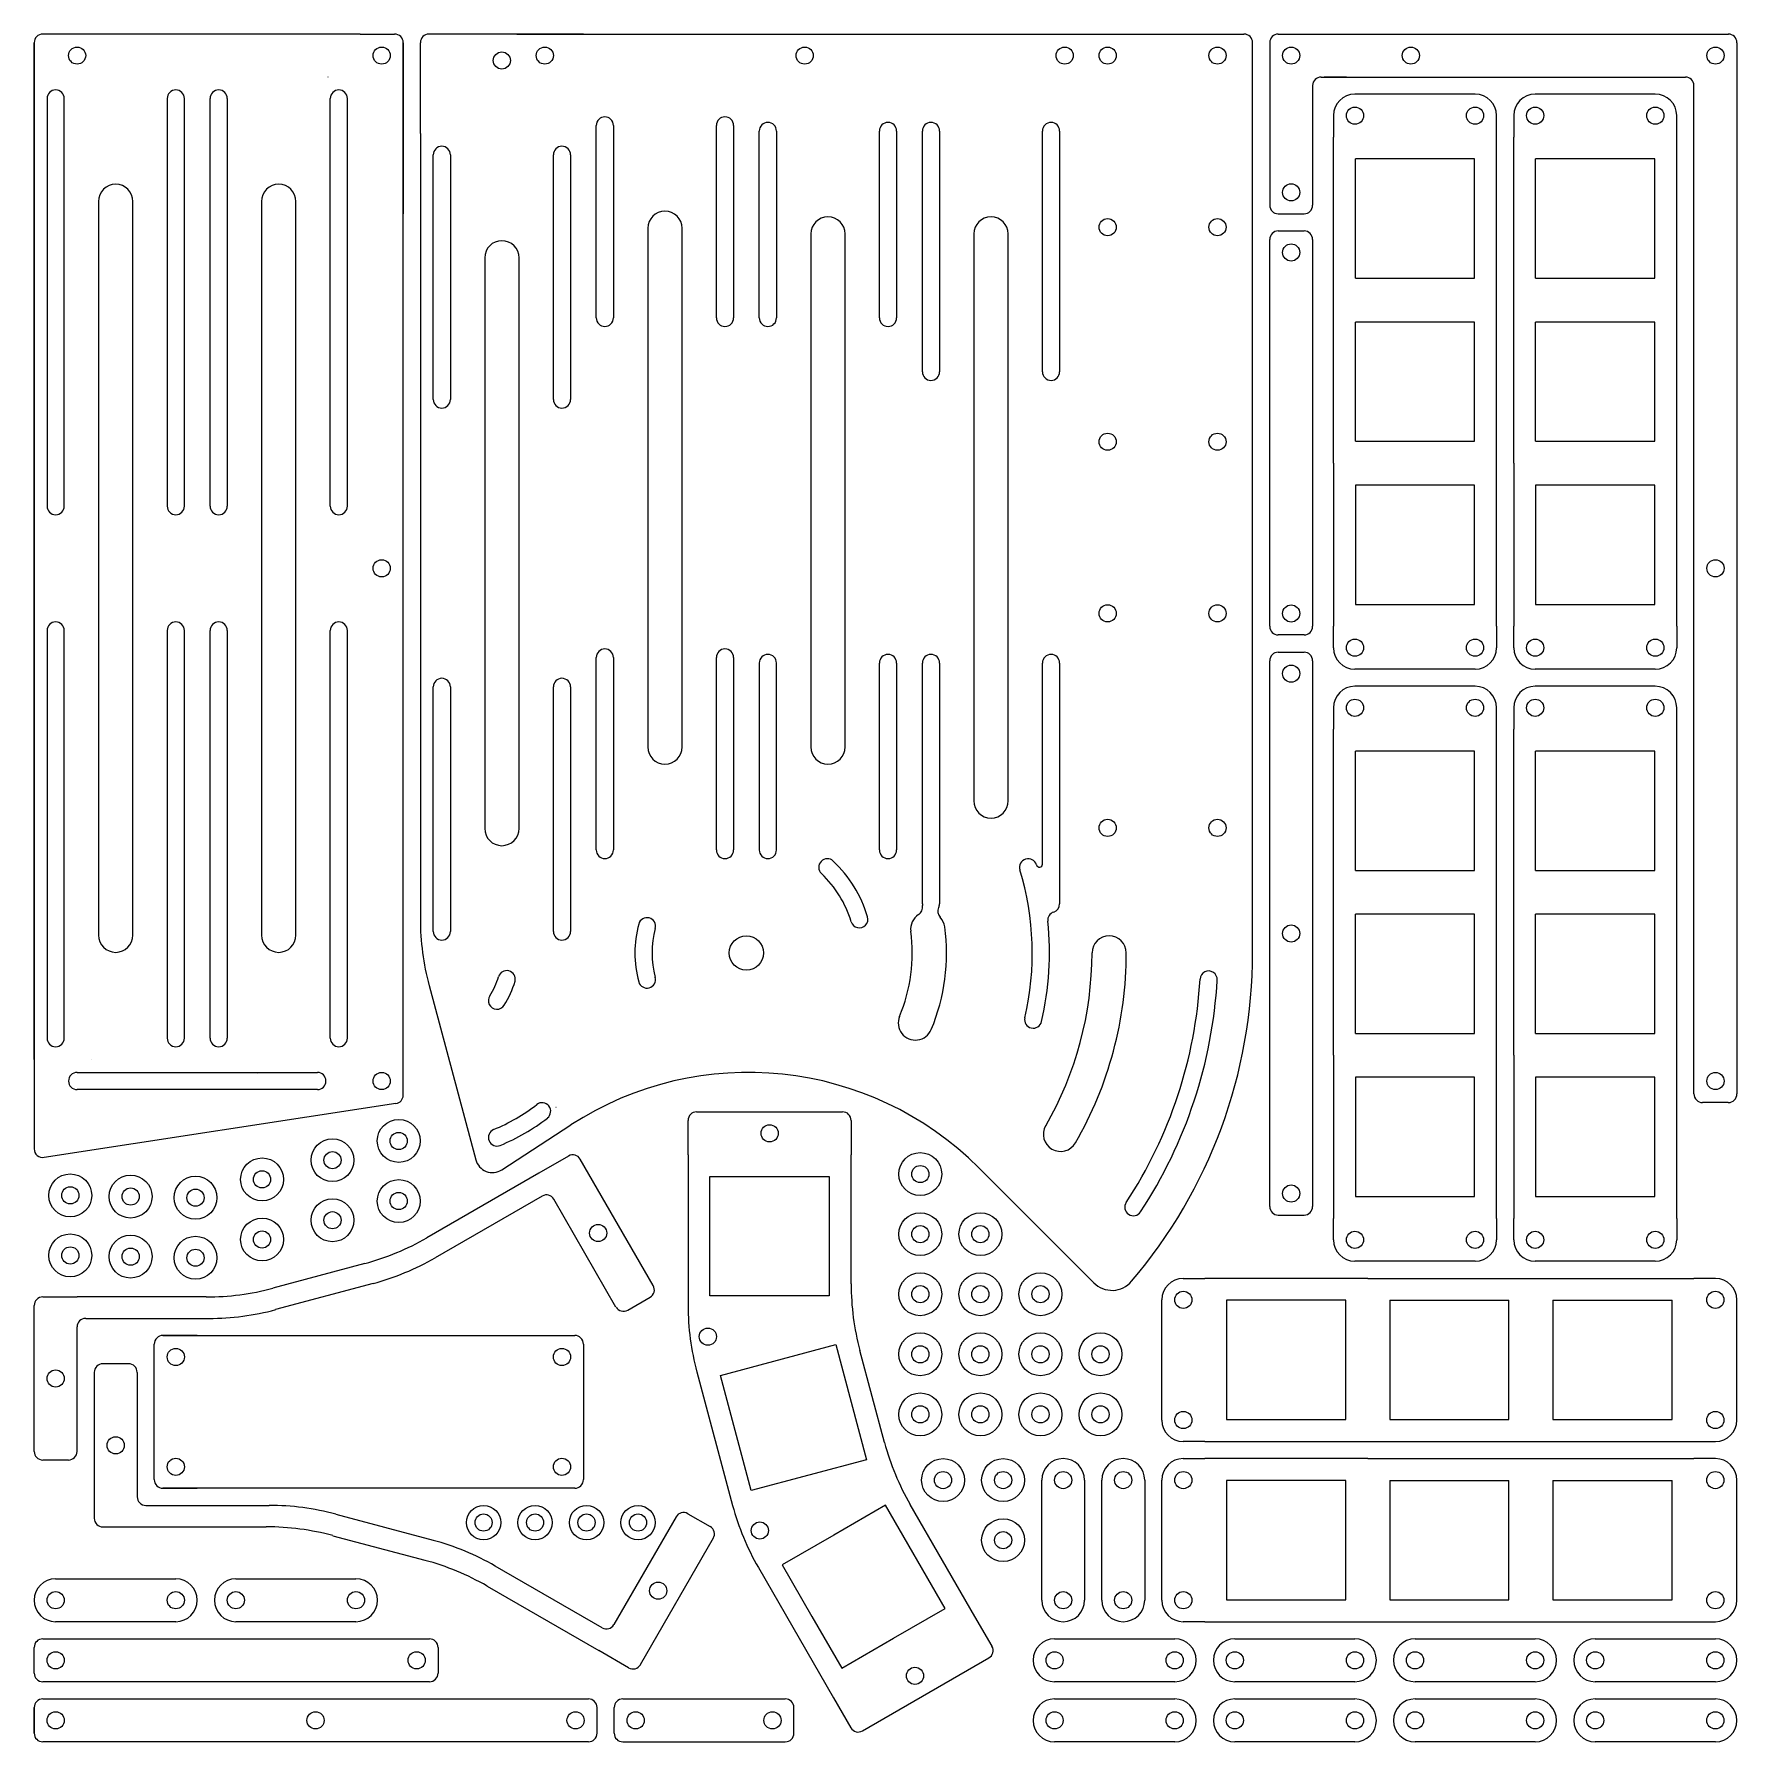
# Model space of a CAD drawing. Extents: x 45 to 244, y 7 to 206.
import ezdxf

# ---------------------------------------------------------------- set-up
doc = ezdxf.new("R2010")
doc.units = 0
doc.layers.add('Default', color=7, linetype='CONTINUOUS')

msp = doc.modelspace()

# ---------------------------------------------------------------- linework, layer by layer
at = {"layer": 'Default', "color": 7, "linetype": 'CONTINUOUS'}
for p, q in [((83.38, 205.63), (46.38, 205.63)), ((83.38, 205.63), (87.38, 205.63)), ((109.38, 205.63), (91.38, 205.63)), ((101.64, 205.63), (186.36, 205.63)), ((166.38, 205.63), (186.36, 205.63)), ((190.34, 205.63), (242.81, 205.63)), ((190.36, 205.63), (194.36, 205.63)), ((194.36, 205.63), (242.8, 205.63)), ((45.38, 200.63), (45.38, 204.63)), ((45.38, 204.63), (45.38, 75.73)), ((88.38, 204.63), (88.38, 200.63)), ((88.38, 204.63), (88.38, 184.69)), ((88.38, 81.99), (88.38, 204.63)), ((88.38, 81.99), (88.38, 204.63)), ((88.38, 81.99), (88.38, 204.63)), ((90.38, 194.06), (90.38, 204.63)), ((187.36, 98.56), (187.36, 204.63)), ((189.36, 204.63), (189.36, 185.69)), ((243.8, 204.63), (243.8, 200.63)), ((243.8, 204.63), (243.8, 185.69)), ((243.8, 204.63), (243.8, 82.13)), ((45.38, 86.13), (45.38, 200.63)), ((45.38, 200.63), (45.38, 195.63)), ((45.38, 86.13), (45.38, 200.63)), ((45.38, 200.63), (45.38, 195.63)), ((79.63, 200.63), (79.62, 200.64)), ((88.38, 200.63), (88.38, 184.69)), ((194.36, 199.63), (194.36, 185.69)), ((195.36, 200.63), (219.76, 200.63)), ((198.29, 200.63), (195.7, 200.63)), ((219.76, 200.63), (237.8, 200.63)), ((238.8, 185.69), (238.8, 199.63)), ((238.8, 82.13), (238.8, 199.63)), ((46.88, 198.13), (46.88, 150.63)), ((46.88, 198.13), (46.88, 150.63)), ((48.88, 150.63), (48.88, 198.13)), ((48.88, 150.63), (48.88, 198.13)), ((60.88, 198.13), (60.88, 150.63)), ((60.88, 198.13), (60.88, 150.63)), ((62.88, 150.63), (62.88, 198.13)), ((62.88, 150.63), (62.88, 198.13)), ((65.88, 150.63), (65.88, 198.13)), ((65.88, 150.63), (65.88, 198.13)), ((67.88, 198.13), (67.88, 150.63)), ((67.88, 198.13), (67.88, 150.63)), ((79.88, 150.63), (79.88, 198.13)), ((79.88, 150.63), (79.88, 198.13)), ((81.88, 150.63), (81.88, 198.13)), ((81.88, 150.63), (81.88, 198.13)), ((213.29, 198.63), (199.29, 198.63)), ((234.29, 198.63), (220.29, 198.63)), ((45.38, 195.63), (45.38, 181.63)), ((45.38, 195.63), (45.38, 181.63)), ((196.79, 196.13), (196.79, 193.63)), ((215.79, 193.63), (215.79, 196.13)), ((217.79, 196.13), (217.79, 193.63)), ((236.79, 193.63), (236.79, 196.13)), ((90.38, 194.06), (90.38, 102.51)), ((90.38, 194.06), (90.38, 102.51)), ((110.88, 172.56), (110.88, 194.99)), ((112.88, 194.99), (112.88, 172.56)), ((124.88, 172.56), (124.88, 194.99)), ((126.88, 194.99), (126.88, 172.56)), ((129.88, 172.56), (129.88, 194.34)), ((131.88, 194.34), (131.88, 172.56)), ((143.88, 172.56), (143.88, 194.34)), ((145.88, 194.34), (145.88, 172.56)), ((148.88, 166.28), (148.88, 194.34)), ((150.88, 194.34), (150.88, 166.28)), ((162.88, 166.28), (162.88, 194.34)), ((164.88, 194.34), (164.88, 166.28)), ((196.79, 174.63), (196.79, 193.63)), ((215.79, 174.63), (215.79, 193.63)), ((217.79, 174.63), (217.79, 193.63)), ((236.79, 174.63), (236.79, 193.63)), ((45.38, 181.63), (45.38, 191.13)), ((45.38, 181.63), (45.38, 191.13)), ((91.88, 163.06), (91.88, 191.56)), ((93.88, 191.56), (93.88, 163.06)), ((105.88, 163.06), (105.88, 191.56)), ((107.88, 191.56), (107.88, 163.06)), ((213.24, 191.08), (199.34, 191.08)), ((199.34, 177.18), (199.34, 191.08)), ((213.24, 177.18), (213.24, 191.08)), ((234.24, 191.08), (220.34, 191.08)), ((220.34, 177.18), (220.34, 191.08)), ((234.24, 177.18), (234.24, 191.08)), ((52.88, 186.13), (52.88, 100.63)), ((52.88, 186.13), (52.88, 100.63)), ((56.88, 100.63), (56.88, 186.13)), ((56.88, 100.63), (56.88, 186.13)), ((71.88, 186.13), (71.88, 100.63)), ((71.88, 186.13), (71.88, 100.63)), ((75.88, 100.63), (75.88, 186.13)), ((75.88, 100.63), (75.88, 186.13)), ((88.38, 81.99), (88.38, 184.69)), ((190.36, 184.69), (193.36, 184.69)), ((116.88, 183), (116.88, 122.56)), ((120.88, 122.56), (120.88, 183)), ((135.88, 182.34), (135.88, 122.56)), ((139.88, 122.56), (139.88, 182.34)), ((154.88, 182.34), (154.88, 116.28)), ((158.88, 116.28), (158.88, 182.34)), ((189.36, 136.62), (189.36, 181.69)), ((190.36, 182.69), (193.36, 182.69)), ((194.36, 181.69), (194.36, 136.62)), ((97.88, 179.56), (97.88, 113.06)), ((101.88, 113.06), (101.88, 179.56)), ((199.34, 177.18), (213.24, 177.18)), ((220.34, 177.18), (234.24, 177.18)), ((196.79, 155.63), (196.79, 174.63)), ((215.79, 155.63), (215.79, 174.63)), ((217.79, 155.63), (217.79, 174.63)), ((236.79, 155.63), (236.79, 174.63)), ((213.24, 172.08), (199.34, 172.08)), ((199.34, 158.18), (199.34, 172.08)), ((213.24, 158.18), (213.24, 172.08)), ((234.24, 172.08), (220.34, 172.08)), ((220.34, 158.18), (220.34, 172.08)), ((234.24, 158.18), (234.24, 172.08)), ((199.34, 158.18), (213.24, 158.18)), ((220.34, 158.18), (234.24, 158.18)), ((196.79, 155.63), (196.79, 136.63)), ((215.79, 136.63), (215.79, 155.63)), ((217.79, 155.63), (217.79, 136.63)), ((236.79, 136.63), (236.79, 155.63)), ((213.24, 153.08), (199.34, 153.08)), ((199.34, 153.08), (199.34, 146.13)), ((213.24, 139.18), (213.24, 153.08)), ((234.24, 153.08), (220.34, 153.08)), ((220.34, 153.08), (220.34, 146.13)), ((234.24, 139.18), (234.24, 153.08)), ((199.34, 146.13), (199.34, 139.18)), ((220.34, 146.13), (220.34, 139.18)), ((199.34, 139.18), (213.24, 139.18)), ((220.34, 139.18), (234.24, 139.18)), ((46.88, 136.13), (46.88, 88.63)), ((46.88, 136.13), (46.88, 88.63)), ((48.88, 88.63), (48.88, 136.13)), ((48.88, 88.63), (48.88, 136.13)), ((60.88, 136.13), (60.88, 88.63)), ((60.88, 136.13), (60.88, 88.63)), ((62.88, 88.63), (62.88, 136.13)), ((62.88, 88.63), (62.88, 136.13)), ((65.88, 88.63), (65.88, 136.13)), ((65.88, 88.63), (65.88, 136.13)), ((67.88, 136.13), (67.88, 88.63)), ((67.88, 136.13), (67.88, 88.63)), ((79.88, 88.63), (79.88, 136.13)), ((79.88, 88.63), (79.88, 136.13)), ((81.88, 88.63), (81.88, 136.13)), ((81.88, 88.63), (81.88, 136.13)), ((193.36, 135.62), (190.36, 135.62)), ((196.79, 134.13), (196.79, 136.63)), ((215.79, 136.63), (215.79, 134.13)), ((217.79, 134.13), (217.79, 136.63)), ((236.79, 136.63), (236.79, 134.13)), ((190.36, 133.61), (193.36, 133.61)), ((110.88, 110.56), (110.88, 132.99)), ((112.88, 132.99), (112.88, 110.56)), ((124.88, 110.56), (124.88, 132.99)), ((126.88, 132.99), (126.88, 110.56)), ((129.88, 132.34), (129.88, 110.56)), ((131.88, 110.56), (131.88, 132.34)), ((143.88, 110.56), (143.88, 132.34)), ((145.88, 132.34), (145.88, 110.56)), ((148.88, 104.28), (148.88, 132.34)), ((150.88, 132.34), (150.88, 104.28)), ((162.88, 108.92), (162.88, 132.34)), ((164.88, 132.34), (164.88, 104.28)), ((189.36, 69.02), (189.36, 132.61)), ((194.36, 132.61), (194.36, 69.02)), ((213.29, 131.63), (199.29, 131.63)), ((234.29, 131.63), (220.29, 131.63)), ((91.88, 101.06), (91.88, 129.56)), ((93.88, 129.56), (93.88, 101.06)), ((105.88, 101.06), (105.88, 129.56)), ((107.88, 129.56), (107.88, 101.06)), ((213.29, 129.63), (199.29, 129.63)), ((234.29, 129.63), (220.29, 129.63)), ((196.79, 127.13), (196.79, 124.63)), ((215.79, 124.63), (215.79, 127.13)), ((217.79, 127.13), (217.79, 124.63)), ((236.79, 124.63), (236.79, 127.13)), ((196.79, 105.63), (196.79, 124.63)), ((215.79, 105.63), (215.79, 124.63)), ((217.79, 105.63), (217.79, 124.63)), ((236.79, 105.63), (236.79, 124.63)), ((213.24, 122.08), (199.34, 122.08)), ((199.34, 108.18), (199.34, 122.08)), ((213.24, 108.18), (213.24, 122.08)), ((234.24, 122.08), (220.34, 122.08)), ((220.34, 108.18), (220.34, 122.08)), ((234.24, 108.18), (234.24, 122.08)), ((199.34, 108.18), (213.24, 108.18)), ((220.34, 108.18), (234.24, 108.18)), ((196.79, 86.63), (196.79, 105.63)), ((215.79, 86.63), (215.79, 105.63)), ((217.79, 86.63), (217.79, 105.63)), ((236.79, 86.63), (236.79, 105.63)), ((213.24, 103.08), (199.34, 103.08)), ((199.34, 89.18), (199.34, 103.08)), ((213.24, 89.18), (213.24, 103.08)), ((234.24, 103.08), (220.34, 103.08)), ((220.34, 89.18), (220.34, 103.08)), ((234.24, 89.18), (234.24, 103.08)), ((91.4, 94.75), (96.84, 74.46)), ((101.09, 93.09), (101.09, 93.08)), ((199.34, 89.18), (213.24, 89.18)), ((220.34, 89.18), (234.24, 89.18)), ((45.38, 86.13), (45.38, 81.13)), ((52.08, 86.13), (52.08, 86.13)), ((52.08, 86.13), (52.08, 86.13)), ((196.79, 86.63), (196.79, 67.63)), ((215.79, 67.63), (215.79, 86.63)), ((217.79, 86.63), (217.79, 67.63)), ((236.79, 67.63), (236.79, 86.63)), ((50.38, 84.63), (78.38, 84.63)), ((71.37, 84.63), (71.39, 84.55)), ((213.24, 84.08), (199.34, 84.08)), ((199.34, 84.08), (199.34, 77.13)), ((213.24, 70.18), (213.24, 84.08)), ((234.24, 84.08), (220.34, 84.08)), ((220.34, 84.08), (220.34, 77.13)), ((234.24, 70.18), (234.24, 84.08)), ((78.38, 82.63), (50.38, 82.63)), ((45.38, 81.13), (45.38, 75.73)), ((87.53, 81), (46.53, 74.74)), ((106.19, 80.54), (106.18, 80.54)), ((122.58, 80.04), (139.58, 80.04)), ((242.8, 81.13), (239.8, 81.13)), ((99.86, 73.3), (107.92, 78.52)), ((107.63, 78.34), (107.63, 78.34)), ((121.58, 75.04), (121.58, 79.04)), ((140.58, 79.04), (140.58, 75.04)), ((199.34, 77.13), (199.34, 70.18)), ((220.34, 77.13), (220.34, 70.18)), ((107.65, 74.89), (104.18, 72.89)), ((117.51, 59.8), (109.01, 74.53)), ((121.58, 75.04), (121.58, 57.49)), ((140.58, 59.99), (140.58, 75.04)), ((104.18, 72.89), (91.15, 65.37)), ((124.13, 58.59), (124.13, 72.49)), ((124.13, 72.49), (138.03, 72.49)), ((138.03, 72.49), (138.03, 58.59)), ((155.46, 73.51), (168.86, 60.12)), ((104.57, 70.23), (92.11, 63.04)), ((113.18, 57.3), (105.93, 69.86)), ((199.34, 70.18), (213.24, 70.18)), ((220.34, 70.18), (234.24, 70.18)), ((190.36, 68.02), (193.36, 68.02)), ((196.79, 65.13), (196.79, 67.63)), ((215.79, 67.63), (215.79, 65.13)), ((217.79, 65.13), (217.79, 67.63)), ((236.79, 67.63), (236.79, 65.13)), ((168.52, 60.46), (164.98, 63.99)), ((83.91, 62.37), (73.19, 59.5)), ((213.29, 62.63), (199.29, 62.63)), ((234.29, 62.63), (220.29, 62.63)), ((84.88, 60.04), (73.52, 57)), ((179.29, 60.63), (181.79, 60.63)), ((179.29, 60.63), (181.79, 60.63)), ((200.79, 60.63), (181.79, 60.63)), ((200.79, 60.63), (181.79, 60.63)), ((200.79, 60.63), (219.79, 60.63)), ((200.79, 60.63), (219.79, 60.63)), ((219.79, 60.63), (238.79, 60.63)), ((219.79, 60.63), (238.79, 60.63)), ((241.29, 60.63), (238.79, 60.63)), ((241.29, 60.63), (238.79, 60.63)), ((46.38, 58.47), (50.38, 58.47)), ((65.43, 58.47), (50.38, 58.47)), ((114.55, 56.94), (117.15, 58.44)), ((131.08, 58.59), (124.13, 58.59)), ((138.03, 58.59), (131.08, 58.59)), ((176.79, 44.13), (176.79, 58.13)), ((176.79, 44.13), (176.79, 58.13)), ((191.29, 58.08), (184.34, 58.08)), ((184.34, 58.08), (184.34, 44.18)), ((191.29, 58.08), (184.34, 58.08)), ((184.34, 58.08), (184.34, 44.18)), ((198.24, 58.08), (191.29, 58.08)), ((198.24, 58.08), (191.29, 58.08)), ((198.24, 44.18), (198.24, 58.08)), ((198.24, 44.18), (198.24, 58.08)), ((203.34, 58.08), (203.34, 44.18)), ((203.34, 58.08), (217.24, 58.08)), ((203.34, 58.08), (203.34, 44.18)), ((203.34, 58.08), (217.24, 58.08)), ((217.24, 44.18), (217.24, 58.08)), ((217.24, 44.18), (217.24, 58.08)), ((222.34, 58.08), (222.34, 44.18)), ((222.34, 58.08), (236.24, 58.08)), ((222.34, 58.08), (222.34, 44.18)), ((222.34, 58.08), (236.24, 58.08)), ((236.24, 44.18), (236.24, 58.08)), ((236.24, 44.18), (236.24, 58.08)), ((243.79, 44.13), (243.79, 58.13)), ((243.79, 44.13), (243.79, 58.13)), ((45.38, 40.47), (45.38, 57.47)), ((51.38, 55.97), (65.76, 55.97)), ((50.38, 40.47), (50.38, 54.97)), ((60.38, 53.98), (108.38, 53.98)), ((64.38, 53.98), (60.38, 53.98)), ((104.38, 53.98), (108.38, 53.98)), ((59.38, 37.18), (59.38, 52.98)), ((109.38, 52.98), (109.38, 37.18)), ((125.35, 49.32), (138.78, 52.92)), ((138.78, 52.92), (142.38, 39.49)), ((144.48, 41.51), (141.6, 52.23)), ((56.38, 50.68), (53.38, 50.68)), ((52.38, 49.68), (52.38, 32.68)), ((57.38, 49.68), (57.38, 35.18)), ((122.6, 49.73), (126.77, 34.17)), ((128.95, 35.9), (125.35, 49.32)), ((184.34, 44.18), (198.24, 44.18)), ((184.34, 44.18), (198.24, 44.18)), ((203.34, 44.18), (217.24, 44.18)), ((203.34, 44.18), (217.24, 44.18)), ((222.34, 44.18), (236.24, 44.18)), ((222.34, 44.18), (236.24, 44.18)), ((181.79, 41.63), (179.29, 41.63)), ((181.79, 41.63), (179.29, 41.63)), ((181.79, 41.63), (200.79, 41.63)), ((181.79, 41.63), (200.79, 41.63)), ((200.79, 41.63), (219.79, 41.63)), ((200.79, 41.63), (219.79, 41.63)), ((219.79, 41.63), (238.79, 41.63)), ((219.79, 41.63), (238.79, 41.63)), ((238.79, 41.63), (241.29, 41.63)), ((238.79, 41.63), (241.29, 41.63)), ((49.38, 39.47), (46.38, 39.47)), ((142.38, 39.49), (135.66, 37.7)), ((179.29, 39.63), (181.79, 39.63)), ((200.79, 39.63), (181.79, 39.63)), ((200.79, 39.63), (219.79, 39.63)), ((219.79, 39.63), (238.79, 39.63)), ((241.29, 39.63), (238.79, 39.63)), ((108.38, 36.18), (60.38, 36.18)), ((60.38, 36.18), (64.38, 36.18)), ((108.38, 36.18), (104.38, 36.18)), ((135.66, 37.7), (128.95, 35.9)), ((162.79, 23.13), (162.79, 37.13)), ((167.79, 37.13), (167.79, 23.13)), ((169.79, 23.13), (169.79, 37.13)), ((174.79, 37.13), (174.79, 23.13)), ((176.79, 23.13), (176.79, 37.13)), ((191.29, 37.08), (184.34, 37.08)), ((184.34, 37.08), (184.34, 23.18)), ((198.24, 37.08), (191.29, 37.08)), ((198.24, 23.18), (198.24, 37.08)), ((203.34, 37.08), (203.34, 23.18)), ((203.34, 37.08), (217.24, 37.08)), ((217.24, 23.18), (217.24, 37.08)), ((222.34, 37.08), (222.34, 23.18)), ((222.34, 37.08), (236.24, 37.08)), ((236.24, 23.18), (236.24, 37.08)), ((243.79, 23.13), (243.79, 37.13)), ((58.38, 34.18), (72.76, 34.18)), ((144.57, 34.21), (138.55, 30.73)), ((151.52, 22.17), (144.57, 34.21)), ((155, 21.24), (147.47, 34.27)), ((80.52, 33.15), (91.88, 30.11)), ((120.18, 32.85), (112.93, 20.29)), ((121.55, 33.21), (124.15, 31.71)), ((53.38, 31.68), (57.38, 31.68)), ((57.38, 31.68), (72.43, 31.68)), ((80.19, 30.65), (90.91, 27.78)), ((124.51, 30.35), (116.01, 15.62)), ((138.55, 30.73), (132.53, 27.26)), ((111.57, 19.92), (99.11, 27.11)), ((129.77, 26.94), (138.54, 11.74)), ((132.53, 27.26), (136, 21.24)), ((47.88, 25.63), (61.88, 25.63)), ((68.88, 25.63), (82.88, 25.63)), ((98.15, 24.78), (111.18, 17.26)), ((145.5, 18.7), (151.52, 22.17)), ((184.34, 23.18), (198.24, 23.18)), ((203.34, 23.18), (217.24, 23.18)), ((222.34, 23.18), (236.24, 23.18)), ((61.88, 20.63), (47.88, 20.63)), ((82.88, 20.63), (68.88, 20.63)), ((136, 21.24), (139.48, 15.22)), ((157, 17.77), (155, 21.24)), ((181.79, 20.63), (179.29, 20.63)), ((181.79, 20.63), (200.79, 20.63)), ((200.79, 20.63), (219.79, 20.63)), ((219.79, 20.63), (238.79, 20.63)), ((238.79, 20.63), (241.29, 20.63)), ((46.38, 18.63), (91.45, 18.63)), ((139.48, 15.22), (145.5, 18.7)), ((164.29, 18.63), (178.29, 18.63)), ((185.29, 18.63), (199.29, 18.63)), ((185.29, 18.63), (199.29, 18.63)), ((206.29, 18.63), (220.29, 18.63)), ((206.29, 18.63), (220.29, 18.63)), ((206.29, 18.63), (220.29, 18.63)), ((227.29, 18.63), (241.29, 18.63)), ((227.29, 18.63), (241.29, 18.63)), ((45.38, 14.63), (45.38, 17.63)), ((92.45, 17.63), (92.45, 14.63)), ((114.65, 15.26), (111.18, 17.26)), ((141.91, 7.91), (156.63, 16.41)), ((91.45, 13.63), (46.38, 13.63)), ((178.29, 13.63), (164.29, 13.63)), ((199.29, 13.63), (185.29, 13.63)), ((199.29, 13.63), (185.29, 13.63)), ((220.29, 13.63), (206.29, 13.63)), ((220.29, 13.63), (206.29, 13.63)), ((220.29, 13.63), (206.29, 13.63)), ((241.29, 13.63), (227.29, 13.63)), ((241.29, 13.63), (227.29, 13.63)), ((45.38, 7.63), (45.38, 10.63)), ((45.38, 10.63), (45.38, 7.62)), ((46.38, 11.63), (109.97, 11.63)), ((110.97, 7.63), (110.97, 10.63)), ((112.97, 7.63), (112.97, 10.63)), ((113.97, 11.63), (132.91, 11.63)), ((133.91, 7.63), (133.91, 10.63)), ((138.54, 11.74), (140.54, 8.27)), ((164.29, 11.63), (178.29, 11.63)), ((185.29, 11.63), (199.29, 11.63)), ((185.29, 11.63), (199.29, 11.63)), ((206.29, 11.63), (220.29, 11.63)), ((206.29, 11.63), (220.29, 11.63)), ((206.29, 11.63), (220.29, 11.63)), ((227.29, 11.63), (241.29, 11.63)), ((227.29, 11.63), (241.29, 11.63)), ((109.97, 6.63), (46.38, 6.63)), ((113.97, 6.63), (132.91, 6.63)), ((178.29, 6.63), (164.29, 6.63)), ((199.29, 6.63), (185.29, 6.63)), ((199.29, 6.63), (185.29, 6.63)), ((220.29, 6.63), (206.29, 6.63)), ((220.29, 6.63), (206.29, 6.63)), ((220.29, 6.63), (206.29, 6.63)), ((241.29, 6.63), (227.29, 6.63)), ((241.29, 6.63), (227.29, 6.63))]:
    msp.add_line(p, q, dxfattribs=at)
for centre, radius in [((50.38, 203.13), 1), ((85.88, 203.13), 1), ((99.88, 202.56), 1), ((104.88, 203.13), 1), ((135.17, 203.13), 1), ((165.47, 203.13), 1), ((170.47, 203.13), 1), ((183.27, 203.13), 1), ((191.86, 203.13), 1), ((205.8, 203.13), 1), ((241.3, 203.13), 1), ((199.29, 196.13), 1), ((213.29, 196.13), 1), ((220.29, 196.13), 1), ((234.29, 196.13), 1), ((191.86, 187.19), 1), ((170.47, 183.13), 1), ((183.27, 183.13), 1), ((191.86, 180.19), 1), ((170.47, 158.13), 1), ((183.27, 158.13), 1), ((85.88, 143.38), 1), ((241.3, 143.38), 1), ((170.47, 138.13), 1), ((183.27, 138.13), 1), ((191.86, 138.12), 1), ((199.29, 134.13), 1), ((213.29, 134.13), 1), ((220.29, 134.13), 1), ((234.29, 134.13), 1), ((191.86, 131.11), 1), ((199.29, 127.13), 1), ((213.29, 127.13), 1), ((220.29, 127.13), 1), ((234.29, 127.13), 1), ((170.47, 113.13), 1), ((183.27, 113.13), 1), ((191.86, 100.82), 1), ((128.38, 98.56), 2), ((128.38, 98.56), 2), ((85.88, 83.63), 1), ((241.3, 83.63), 1), ((87.86, 76.65), 2.5), ((87.86, 76.65), 2.5), ((87.86, 76.65), 2.5), ((87.86, 76.65), 2.5), ((87.86, 76.65), 1), ((87.86, 76.65), 1), ((87.86, 76.65), 1), ((87.86, 76.65), 1), ((131.08, 77.54), 1), ((80.14, 74.41), 2.5), ((80.14, 74.41), 2.5), ((80.14, 74.41), 2.5), ((80.14, 74.41), 2.5), ((71.93, 72.17), 2.5), ((71.93, 72.17), 2.5), ((71.93, 72.17), 2.5), ((71.93, 72.17), 2.5), ((80.14, 74.41), 1), ((80.14, 74.41), 1), ((80.14, 74.41), 1), ((80.14, 74.41), 1), ((148.64, 72.79), 2.5), ((148.64, 72.79), 2.5), ((148.64, 72.79), 2.5), ((148.64, 72.79), 2.5), ((148.64, 72.79), 1), ((148.64, 72.79), 1), ((148.64, 72.79), 1), ((148.64, 72.79), 1), ((49.59, 70.31), 2.5), ((49.59, 70.31), 2.5), ((49.59, 70.31), 2.5), ((49.59, 70.31), 2.5), ((56.62, 70.17), 2.5), ((56.62, 70.17), 2.5), ((56.62, 70.17), 2.5), ((56.62, 70.17), 2.5), ((64.18, 70.04), 2.5), ((64.18, 70.04), 2.5), ((64.18, 70.04), 2.5), ((64.18, 70.04), 2.5), ((71.93, 72.17), 1), ((71.93, 72.17), 1), ((71.93, 72.17), 1), ((71.93, 72.17), 1), ((87.86, 69.65), 2.5), ((87.86, 69.65), 2.5), ((87.86, 69.65), 2.5), ((87.86, 69.65), 2.5), ((49.59, 70.31), 1), ((49.59, 70.31), 1), ((49.59, 70.31), 1), ((49.59, 70.31), 1), ((56.62, 70.17), 1), ((56.62, 70.17), 1), ((56.62, 70.17), 1), ((56.62, 70.17), 1), ((64.18, 70.04), 1), ((64.18, 70.04), 1), ((64.18, 70.04), 1), ((64.18, 70.04), 1), ((80.14, 67.41), 2.5), ((80.14, 67.41), 2.5), ((80.14, 67.41), 2.5), ((80.14, 67.41), 2.5), ((87.86, 69.65), 1), ((87.86, 69.65), 1), ((87.86, 69.65), 1), ((87.86, 69.65), 1), ((191.86, 70.52), 1), ((71.93, 65.17), 2.5), ((71.93, 65.17), 2.5), ((71.93, 65.17), 2.5), ((71.93, 65.17), 2.5), ((80.14, 67.41), 1), ((80.14, 67.41), 1), ((80.14, 67.41), 1), ((80.14, 67.41), 1), ((148.64, 65.79), 2.5), ((148.64, 65.79), 2.5), ((148.64, 65.79), 2.5), ((148.64, 65.79), 2.5), ((148.64, 65.79), 2.5), ((148.64, 65.79), 2.5), ((148.64, 65.79), 2.5), ((148.64, 65.79), 2.5), ((155.64, 65.79), 2.5), ((155.64, 65.79), 2.5), ((155.64, 65.79), 2.5), ((155.64, 65.79), 2.5), ((155.64, 65.79), 2.5), ((155.64, 65.79), 2.5), ((155.64, 65.79), 2.5), ((155.64, 65.79), 2.5), ((155.64, 65.79), 2.5), ((155.64, 65.79), 2.5), ((155.64, 65.79), 2.5), ((155.64, 65.79), 2.5), ((49.59, 63.31), 2.5), ((49.59, 63.31), 2.5), ((49.59, 63.31), 2.5), ((49.59, 63.31), 2.5), ((56.62, 63.17), 2.5), ((56.62, 63.17), 2.5), ((56.62, 63.17), 2.5), ((56.62, 63.17), 2.5), ((71.93, 65.17), 1), ((71.93, 65.17), 1), ((71.93, 65.17), 1), ((71.93, 65.17), 1), ((111.1, 65.92), 1), ((148.64, 65.79), 1), ((148.64, 65.79), 1), ((148.64, 65.79), 1), ((148.64, 65.79), 1), ((148.64, 65.79), 1), ((148.64, 65.79), 1), ((148.64, 65.79), 1), ((148.64, 65.79), 1), ((155.64, 65.79), 1), ((155.64, 65.79), 1), ((155.64, 65.79), 1), ((155.64, 65.79), 1), ((155.64, 65.79), 1), ((155.64, 65.79), 1), ((155.64, 65.79), 1), ((155.64, 65.79), 1), ((155.64, 65.79), 1), ((155.64, 65.79), 1), ((155.64, 65.79), 1), ((155.64, 65.79), 1), ((199.29, 65.13), 1), ((213.29, 65.13), 1), ((220.29, 65.13), 1), ((234.29, 65.13), 1), ((49.59, 63.31), 1), ((49.59, 63.31), 1), ((49.59, 63.31), 1), ((49.59, 63.31), 1), ((56.62, 63.17), 1), ((56.62, 63.17), 1), ((56.62, 63.17), 1), ((56.62, 63.17), 1), ((64.18, 63.04), 2.5), ((64.18, 63.04), 2.5), ((64.18, 63.04), 2.5), ((64.18, 63.04), 2.5), ((64.18, 63.04), 1), ((64.18, 63.04), 1), ((64.18, 63.04), 1), ((64.18, 63.04), 1), ((148.64, 58.79), 2.5), ((148.64, 58.79), 2.5), ((148.64, 58.79), 2.5), ((148.64, 58.79), 2.5), ((148.64, 58.79), 2.5), ((148.64, 58.79), 2.5), ((148.64, 58.79), 2.5), ((148.64, 58.79), 2.5), ((148.64, 58.79), 1), ((148.64, 58.79), 1), ((148.64, 58.79), 1), ((148.64, 58.79), 1), ((148.64, 58.79), 1), ((148.64, 58.79), 1), ((148.64, 58.79), 1), ((148.64, 58.79), 1), ((155.64, 58.79), 2.5), ((155.64, 58.79), 2.5), ((155.64, 58.79), 2.5), ((155.64, 58.79), 2.5), ((155.64, 58.79), 2.5), ((155.64, 58.79), 2.5), ((155.64, 58.79), 2.5), ((155.64, 58.79), 2.5), ((155.64, 58.79), 2.5), ((155.64, 58.79), 2.5), ((155.64, 58.79), 2.5), ((155.64, 58.79), 2.5), ((155.64, 58.79), 1), ((155.64, 58.79), 1), ((155.64, 58.79), 1), ((155.64, 58.79), 1), ((155.64, 58.79), 1), ((155.64, 58.79), 1), ((155.64, 58.79), 1), ((155.64, 58.79), 1), ((155.64, 58.79), 1), ((155.64, 58.79), 1), ((155.64, 58.79), 1), ((155.64, 58.79), 1), ((162.64, 58.79), 2.5), ((162.64, 58.79), 2.5), ((162.64, 58.79), 2.5), ((162.64, 58.79), 2.5), ((162.64, 58.79), 2.5), ((162.64, 58.79), 2.5), ((162.64, 58.79), 1), ((162.64, 58.79), 1), ((162.64, 58.79), 1), ((162.64, 58.79), 1), ((162.64, 58.79), 1), ((162.64, 58.79), 1), ((179.29, 58.13), 1), ((179.29, 58.13), 1), ((241.29, 58.13), 1), ((241.29, 58.13), 1), ((123.89, 53.85), 1), ((148.64, 51.79), 2.5), ((148.64, 51.79), 2.5), ((148.64, 51.79), 2.5), ((148.64, 51.79), 2.5), ((155.64, 51.79), 2.5), ((155.64, 51.79), 2.5), ((155.64, 51.79), 2.5), ((155.64, 51.79), 2.5), ((155.64, 51.79), 2.5), ((155.64, 51.79), 2.5), ((155.64, 51.79), 2.5), ((155.64, 51.79), 2.5), ((155.64, 51.79), 2.5), ((155.64, 51.79), 2.5), ((155.64, 51.79), 2.5), ((155.64, 51.79), 2.5), ((162.64, 51.79), 2.5), ((162.64, 51.79), 2.5), ((162.64, 51.79), 2.5), ((162.64, 51.79), 2.5), ((162.64, 51.79), 2.5), ((162.64, 51.79), 2.5), ((169.64, 51.79), 2.5), ((169.64, 51.79), 2.5), ((169.64, 51.79), 2.5), ((169.64, 51.79), 2.5), ((61.88, 51.48), 1), ((106.88, 51.48), 1), ((148.64, 51.79), 1), ((148.64, 51.79), 1), ((148.64, 51.79), 1), ((148.64, 51.79), 1), ((155.64, 51.79), 1), ((155.64, 51.79), 1), ((155.64, 51.79), 1), ((155.64, 51.79), 1), ((155.64, 51.79), 1), ((155.64, 51.79), 1), ((155.64, 51.79), 1), ((155.64, 51.79), 1), ((155.64, 51.79), 1), ((155.64, 51.79), 1), ((155.64, 51.79), 1), ((155.64, 51.79), 1), ((162.64, 51.79), 1), ((162.64, 51.79), 1), ((162.64, 51.79), 1), ((162.64, 51.79), 1), ((162.64, 51.79), 1), ((162.64, 51.79), 1), ((169.64, 51.79), 1), ((169.64, 51.79), 1), ((169.64, 51.79), 1), ((169.64, 51.79), 1), ((47.88, 48.97), 1), ((148.64, 44.79), 2.5), ((148.64, 44.79), 2.5), ((148.64, 44.79), 2.5), ((148.64, 44.79), 2.5), ((148.64, 44.79), 1), ((148.64, 44.79), 1), ((148.64, 44.79), 1), ((148.64, 44.79), 1), ((155.64, 44.79), 2.5), ((155.64, 44.79), 2.5), ((155.64, 44.79), 2.5), ((155.64, 44.79), 2.5), ((155.64, 44.79), 2.5), ((155.64, 44.79), 2.5), ((155.64, 44.79), 2.5), ((155.64, 44.79), 2.5), ((155.64, 44.79), 2.5), ((155.64, 44.79), 2.5), ((155.64, 44.79), 2.5), ((155.64, 44.79), 2.5), ((155.64, 44.79), 1), ((155.64, 44.79), 1), ((155.64, 44.79), 1), ((155.64, 44.79), 1), ((155.64, 44.79), 1), ((155.64, 44.79), 1), ((155.64, 44.79), 1), ((155.64, 44.79), 1), ((155.64, 44.79), 1), ((155.64, 44.79), 1), ((155.64, 44.79), 1), ((155.64, 44.79), 1), ((162.64, 44.79), 2.5), ((162.64, 44.79), 2.5), ((162.64, 44.79), 2.5), ((162.64, 44.79), 2.5), ((162.64, 44.79), 2.5), ((162.64, 44.79), 2.5), ((162.64, 44.79), 1), ((162.64, 44.79), 1), ((162.64, 44.79), 1), ((162.64, 44.79), 1), ((162.64, 44.79), 1), ((162.64, 44.79), 1), ((169.64, 44.79), 2.5), ((169.64, 44.79), 2.5), ((169.64, 44.79), 2.5), ((169.64, 44.79), 2.5), ((169.64, 44.79), 1), ((169.64, 44.79), 1), ((169.64, 44.79), 1), ((169.64, 44.79), 1), ((179.29, 44.13), 1), ((179.29, 44.13), 1), ((241.29, 44.13), 1), ((241.29, 44.13), 1), ((54.88, 41.18), 1), ((61.88, 38.68), 1), ((106.88, 38.68), 1), ((151.29, 37.13), 2.5), ((151.29, 37.13), 2.5), ((151.29, 37.13), 2.5), ((151.29, 37.13), 2.5), ((151.29, 37.13), 2.5), ((151.29, 37.13), 2.5), ((151.29, 37.13), 2.5), ((151.29, 37.13), 2.5), ((151.29, 37.13), 2.5), ((151.29, 37.13), 2.5), ((151.29, 37.13), 2.5), ((151.29, 37.13), 2.5), ((151.29, 37.13), 1), ((151.29, 37.13), 1), ((151.29, 37.13), 1), ((151.29, 37.13), 1), ((151.29, 37.13), 1), ((151.29, 37.13), 1), ((151.29, 37.13), 1), ((151.29, 37.13), 1), ((151.29, 37.13), 1), ((151.29, 37.13), 1), ((151.29, 37.13), 1), ((151.29, 37.13), 1), ((158.29, 37.13), 2.5), ((158.29, 37.13), 2.5), ((158.29, 37.13), 2.5), ((158.29, 37.13), 2.5), ((158.29, 37.13), 2.5), ((158.29, 37.13), 2.5), ((158.29, 37.13), 2.5), ((158.29, 37.13), 2.5), ((158.29, 37.13), 2.5), ((158.29, 37.13), 2.5), ((158.29, 37.13), 2.5), ((158.29, 37.13), 2.5), ((158.29, 37.13), 1), ((158.29, 37.13), 1), ((158.29, 37.13), 1), ((158.29, 37.13), 1), ((158.29, 37.13), 1), ((158.29, 37.13), 1), ((158.29, 37.13), 1), ((158.29, 37.13), 1), ((158.29, 37.13), 1), ((158.29, 37.13), 1), ((158.29, 37.13), 1), ((158.29, 37.13), 1), ((165.29, 37.13), 1), ((172.29, 37.13), 1), ((179.29, 37.13), 1), ((241.29, 37.13), 1), ((97.75, 32.18), 2), ((103.75, 32.18), 2), ((109.75, 32.18), 2), ((115.75, 32.18), 2), ((97.75, 32.18), 1), ((103.75, 32.18), 1), ((109.75, 32.18), 1), ((115.75, 32.18), 1), ((129.94, 31.25), 1), ((158.29, 30.13), 2.5), ((158.29, 30.13), 2.5), ((158.29, 30.13), 2.5), ((158.29, 30.13), 2.5), ((158.29, 30.13), 2.5), ((158.29, 30.13), 2.5), ((158.29, 30.13), 2.5), ((158.29, 30.13), 2.5), ((158.29, 30.13), 2.5), ((158.29, 30.13), 2.5), ((158.29, 30.13), 2.5), ((158.29, 30.13), 2.5), ((158.29, 30.13), 1), ((158.29, 30.13), 1), ((158.29, 30.13), 1), ((158.29, 30.13), 1), ((158.29, 30.13), 1), ((158.29, 30.13), 1), ((158.29, 30.13), 1), ((158.29, 30.13), 1), ((158.29, 30.13), 1), ((158.29, 30.13), 1), ((158.29, 30.13), 1), ((158.29, 30.13), 1), ((47.88, 23.13), 1), ((61.88, 23.13), 1), ((68.88, 23.13), 1), ((82.88, 23.13), 1), ((118.1, 24.24), 1), ((165.29, 23.13), 1), ((172.29, 23.13), 1), ((179.29, 23.13), 1), ((241.29, 23.13), 1), ((47.88, 16.13), 1), ((89.95, 16.13), 1), ((164.29, 16.13), 1), ((178.29, 16.13), 1), ((185.29, 16.13), 1), ((185.29, 16.13), 1), ((199.29, 16.13), 1), ((199.29, 16.13), 1), ((206.29, 16.13), 1), ((206.29, 16.13), 1), ((206.29, 16.13), 1), ((220.29, 16.13), 1), ((220.29, 16.13), 1), ((220.29, 16.13), 1), ((227.29, 16.13), 1), ((227.29, 16.13), 1), ((241.29, 16.13), 1), ((241.29, 16.13), 1), ((148.02, 14.32), 1), ((47.88, 9.13), 1), ((78.17, 9.13), 1), ((108.47, 9.13), 1), ((115.47, 9.13), 1), ((131.41, 9.13), 1), ((164.29, 9.13), 1), ((178.29, 9.13), 1), ((185.29, 9.13), 1), ((185.29, 9.13), 1), ((199.29, 9.13), 1), ((199.29, 9.13), 1), ((206.29, 9.13), 1), ((206.29, 9.13), 1), ((206.29, 9.13), 1), ((220.29, 9.13), 1), ((220.29, 9.13), 1), ((220.29, 9.13), 1), ((227.29, 9.13), 1), ((227.29, 9.13), 1), ((241.29, 9.13), 1), ((241.29, 9.13), 1)]:
    msp.add_circle(centre, radius, dxfattribs=at)
for centre, radius, start, end in [((46.38, 204.63), 1, 90, 180), ((87.38, 204.63), 1, 0, 90), ((91.38, 204.63), 1, 90, 180), ((186.36, 204.63), 1, 0, 90), ((190.36, 204.63), 1, 90, 180), ((242.8, 204.63), 1, 0, 90), ((47.88, 198.13), 1, 0, 180), ((47.88, 198.13), 1, 0, 180), ((61.88, 198.13), 1, 0, 180), ((61.88, 198.13), 1, 0, 180), ((66.88, 198.13), 1, 0, 180), ((66.88, 198.13), 1, 0, 180), ((80.88, 198.13), 1, 0, 180), ((80.88, 198.13), 1, 0, 180), ((195.36, 199.63), 1, 90, 180), ((237.8, 199.63), 1, 0, 90), ((199.29, 196.13), 2.5, 90, 180), ((213.29, 196.13), 2.5, 0, 90), ((220.29, 196.13), 2.5, 90, 180), ((234.29, 196.13), 2.5, 0, 90), ((111.88, 194.99), 1, 0, 180), ((125.88, 194.99), 1, 0, 180), ((130.88, 194.34), 1, 0, 180), ((144.88, 194.34), 1, 0, 180), ((149.88, 194.34), 1, 0, 180), ((163.88, 194.34), 1, 0, 180), ((92.88, 191.56), 1, 0, 180), ((106.88, 191.56), 1, 0, 180), ((54.88, 186.13), 2, 0, 180), ((54.88, 186.13), 2, 0, 180), ((73.88, 186.13), 2, 0, 180), ((73.88, 186.13), 2, 0, 180), ((190.36, 185.69), 1, 180, 270), ((193.36, 185.69), 1, 270, 360), ((118.88, 183), 2, 0, 180), ((137.88, 182.34), 2, 0, 180), ((156.88, 182.34), 2, 0, 180), ((99.88, 179.56), 2, 0, 180), ((190.36, 181.69), 1, 90, 180), ((193.36, 181.69), 1, 0, 90), ((111.88, 172.56), 1, 180, 0), ((125.88, 172.56), 1, 180, 0), ((130.88, 172.56), 1, 180, 0), ((144.88, 172.56), 1, 180, 0), ((149.88, 166.28), 1, 180, 0), ((163.88, 166.28), 1, 180, 0), ((92.88, 163.06), 1, 180, 0), ((106.88, 163.06), 1, 180, 0), ((47.88, 150.63), 1, 180, 0), ((47.88, 150.63), 1, 180, 360), ((61.88, 150.63), 1, 180, 0), ((61.88, 150.63), 1, 180, 0), ((66.88, 150.63), 1, 180, 0), ((66.88, 150.63), 1, 180, 0), ((80.88, 150.63), 1, 180, 0), ((80.88, 150.63), 1, 180, 0), ((47.88, 136.13), 1, 0, 180), ((47.88, 136.13), 1, 0, 180), ((61.88, 136.13), 1, 0, 180), ((61.88, 136.13), 1, 0, 180), ((66.88, 136.13), 1, 0, 180), ((66.88, 136.13), 1, 0, 180), ((80.88, 136.13), 1, 0, 180), ((80.88, 136.13), 1, 0, 180), ((190.36, 136.62), 1, 180, 270), ((193.36, 136.62), 1, 270, 0), ((111.88, 132.99), 1, 0, 180), ((125.88, 132.99), 1, 0, 180), ((130.88, 132.34), 1, 0, 180), ((144.88, 132.34), 1, 0, 180), ((149.88, 132.34), 1, 0, 180), ((163.88, 132.34), 1, 0, 180), ((190.36, 132.61), 1, 90, 180), ((193.36, 132.61), 1, 0, 90), ((199.29, 134.13), 2.5, 180, 270), ((213.29, 134.13), 2.5, 270, 0), ((220.29, 134.13), 2.5, 180, 270), ((234.29, 134.13), 2.5, 270, 0), ((92.88, 129.56), 1, 0, 180), ((106.88, 129.56), 1, 0, 180), ((199.29, 127.13), 2.5, 90, 180), ((213.29, 127.13), 2.5, 0, 90), ((220.29, 127.13), 2.5, 90, 180), ((234.29, 127.13), 2.5, 0, 90), ((118.88, 122.56), 2, 180, 0), ((137.88, 122.56), 2, 180, 0), ((156.88, 116.28), 2, 180, 0), ((99.88, 113.06), 2, 180, 0), ((111.88, 110.56), 1, 180, 0), ((125.88, 110.56), 1, 180, 0), ((130.88, 110.56), 1, 180, 0), ((137.81, 108.54), 1, 46.589, 226.589), ((144.88, 110.56), 1, 180, 0), ((161.21, 108.54), 1, 16.9008, 196.9008), ((128.38, 98.56), 12.73, 16.5886, 46.5895), ((128.38, 98.56), 14.73, 16.589, 46.589), ((128.38, 98.56), 33.31, 346.9008, 16.9008), ((162.52, 108.92), 0.361, 196.8805, 0), ((128.38, 98.56), 35.31, 16.8805, 16.9008), ((147.92, 103.88), 1, 302.1535, 11.2615), ((149.88, 104.28), 1, 180, 191.2615), ((151.68, 103.42), 1, 154.5417, 223.6497), ((149.88, 104.28), 1, 334.5417, 0), ((163.88, 104.28), 1, 287.8937, 0), ((120.38, 102.51), 30, 180, 195), ((128.38, 98.56), 13, 165, 195), ((116.79, 101.67), 1, 345, 165), ((141.54, 102.48), 1, 196.5886, 16.5895), ((149.51, 101.34), 2, 122.1535, 187.5), ((128.38, 98.56), 23.32, 337.5, 7.5), ((149.51, 101.34), 2, 7.5, 43.6497), ((128.38, 98.56), 35.31, 346.9008, 6.0218), ((164.49, 102.37), 1, 107.8937, 186.0218), ((54.88, 100.63), 2, 180, 0), ((54.88, 100.63), 2, 180, 0), ((73.88, 100.63), 2, 180, 0), ((73.88, 100.63), 2, 180, 0), ((92.88, 101.06), 1, 180, 0), ((106.88, 101.06), 1, 180, 0), ((128.38, 98.56), 11, 165, 195), ((128.38, 98.56), 19.32, 337.5, 7.5), ((170.65, 98.56), 2, 0.0004, 179.9996), ((128.38, 98.56), 40.27, 330, 0), ((128.38, 98.56), 44.27, 330, 360), ((128.38, 98.56), 58.98, 319.5491, 0), ((90.38, 98.56), 9.52, 328.4319, 343.0821), ((100.44, 95.5), 1, 346.613, 163.0821), ((116.79, 95.46), 1, 195, 15), ((182.24, 95.46), 1, 356.6998, 176.6998), ((99.31, 93), 1, 144.8851, 328.095), ((90.38, 98.56), 11.52, 328.095, 343.3884), ((128.38, 98.56), 52.95, 326.6998, 356.6998), ((128.38, 98.56), 54.95, 326.6998, 356.6998), ((148.07, 90.4), 2, 157.5, 337.5), ((161.8, 90.79), 1, 166.9008, 346.9008), ((47.88, 88.63), 1, 180, 0), ((47.88, 88.63), 1, 180, 0), ((61.88, 88.63), 1, 180, 0), ((61.88, 88.63), 1, 180, 0), ((66.88, 88.63), 1, 180, 0), ((66.88, 88.63), 1, 180, 360), ((80.88, 88.63), 1, 180, 0), ((80.88, 88.63), 1, 180, 0), ((50.38, 83.63), 1, 90, 270), ((78.38, 83.63), 1, 270, 90), ((128.59, 46.64), 38, 45, 122.9671), ((87.38, 81.99), 1, 278.6799, 0), ((239.8, 82.13), 1, 180, 270), ((242.8, 82.13), 1, 270, 0), ((90.38, 98.56), 22.28, 292.5246, 307.5578), ((104.57, 80.11), 1, 308.3167, 127.5578), ((122.58, 79.04), 1, 90, 180), ((139.58, 79.04), 1, 0, 90), ((99.31, 77.06), 1, 113.2843, 292.5573), ((90.38, 98.56), 24.28, 292.5573, 307.589), ((164.98, 77.43), 2, 150, 330), ((46.38, 75.73), 1, 180, 278.6799), ((98.77, 74.97), 2, 195, 302.9671), ((108.15, 74.03), 1, 30, 120), ((105.07, 69.36), 1, 30, 120), ((173.47, 68.94), 1, 146.6998, 326.6998), ((190.36, 69.02), 1, 180, 270), ((193.36, 69.02), 1, 270, 0), ((76.15, 91.35), 30, 285, 300), ((199.29, 65.13), 2.5, 180, 270), ((213.29, 65.13), 2.5, 270, 0), ((220.29, 65.13), 2.5, 180, 270), ((234.29, 65.13), 2.5, 270, 0), ((77.11, 89.02), 30, 285, 300), ((116.65, 59.3), 1, 300, 30), ((170.58, 59.99), 30, 180, 195), ((170.98, 62.24), 3, 225, 319.5491), ((179.29, 58.13), 2.5, 90, 180), ((241.29, 58.13), 2.5, 0, 90), ((46.38, 57.47), 1, 90, 180), ((65.43, 88.47), 30, 270, 285), ((51.38, 54.97), 1, 90, 180), ((65.76, 85.97), 30, 270, 285), ((114.05, 57.8), 1, 210, 300), ((151.58, 57.49), 30, 180, 195), ((60.38, 52.98), 1, 90, 180), ((108.38, 52.98), 1, 0, 90), ((53.38, 49.68), 1, 90, 180), ((56.38, 49.68), 1, 0, 90), ((179.29, 44.13), 2.5, 180, 270), ((241.29, 44.13), 2.5, 270, 0), ((46.38, 40.47), 1, 180, 270), ((49.38, 40.47), 1, 270, 0), ((173.45, 49.27), 30, 195, 210), ((165.29, 37.13), 2.5, 0, 180), ((172.29, 37.13), 2.5, 0, 180), ((179.29, 37.13), 2.5, 90, 180), ((241.29, 37.13), 2.5, 0, 90), ((60.38, 37.18), 1, 180, 270), ((108.38, 37.18), 1, 270, 360), ((58.38, 35.18), 1, 180, 270), ((72.76, 4.18), 30, 75, 90), ((155.75, 41.94), 30, 195, 210), ((53.38, 32.68), 1, 180, 270), ((121.05, 32.35), 1, 60, 150), ((72.43, 1.68), 30, 75, 90), ((84.11, 1.13), 30, 60, 75), ((123.65, 30.85), 1, 330, 60), ((83.15, -1.2), 30, 60, 75), ((47.88, 23.13), 2.5, 90, 270), ((61.88, 23.13), 2.5, 270, 90), ((68.88, 23.13), 2.5, 90, 270), ((82.88, 23.13), 2.5, 270, 90), ((165.29, 23.13), 2.5, 180, 0), ((172.29, 23.13), 2.5, 180, 0), ((179.29, 23.13), 2.5, 180, 270), ((241.29, 23.13), 2.5, 270, 0), ((112.07, 20.79), 1, 240, 330), ((46.38, 17.63), 1, 90, 180), ((91.45, 17.63), 1, 0, 90), ((164.29, 16.13), 2.5, 90, 270), ((178.29, 16.13), 2.5, 270, 90), ((185.29, 16.13), 2.5, 90, 270), ((199.29, 16.13), 2.5, 270, 90), ((206.29, 16.13), 2.5, 90, 270), ((220.29, 16.13), 2.5, 270, 90), ((227.29, 16.13), 2.5, 90, 270), ((241.29, 16.13), 2.5, 270, 90), ((156.13, 17.27), 1, 300, 30), ((46.38, 14.63), 1, 180, 270), ((91.45, 14.63), 1, 270, 0), ((115.15, 16.12), 1, 240, 330), ((46.38, 10.63), 1, 90, 180), ((109.97, 10.63), 1, 0, 90), ((113.97, 10.63), 1, 90, 180), ((132.91, 10.63), 1, 0, 90), ((164.29, 9.13), 2.5, 90, 270), ((178.29, 9.13), 2.5, 270, 90), ((185.29, 9.13), 2.5, 90, 270), ((199.29, 9.13), 2.5, 270, 90), ((206.29, 9.13), 2.5, 90, 270), ((220.29, 9.13), 2.5, 270, 90), ((227.29, 9.13), 2.5, 90, 270), ((241.29, 9.13), 2.5, 270, 90), ((141.41, 8.77), 1, 210, 300), ((46.38, 7.63), 1, 180, 270), ((109.97, 7.63), 1, 270, 0), ((113.97, 7.63), 1, 180, 270), ((132.91, 7.63), 1, 270, 0)]:
    msp.add_arc(centre, radius, start, end, dxfattribs=at)

doc.saveas('drawing.dxf')
